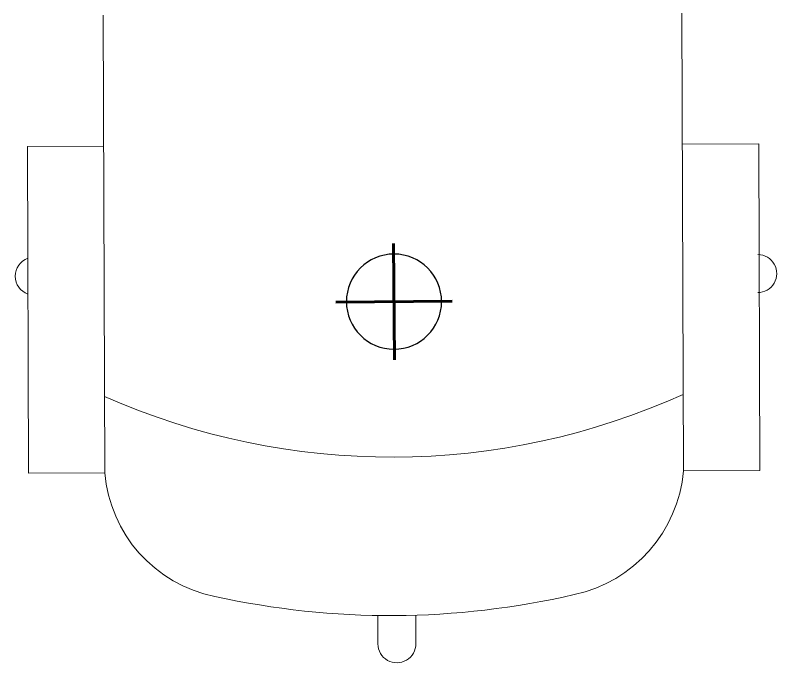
# Model space of a CAD drawing. Header units: millimetres. Extents: x -35117 to 70520, y -28859 to 27816.
# Drawn here: x -8955 to -8395, y 4383 to 4859 of the extents above; entities that cross this region are included whole.
import ezdxf

# ---------------------------------------------------------------- set-up
doc = ezdxf.new("R2010")
doc.units = ezdxf.units.MM
doc.layers.add('10001', color=7, linetype='Continuous')
doc.layers.add('Other', color=3, linetype='Continuous', lineweight=60)

# ---------------------------------------------------------------- blocks, each defined once
blk = doc.blocks.new('аотчвенлд')
for p, q in [((-11096.5, -41813.26), (-11096.5, -41898.74)), ((-11139.24, -41856), (-11053.76, -41856))]:
    blk.add_line(p, q)
at = {"layer": '10001', "color": 6}
blk.add_circle((-11096.5, -41856), 35, dxfattribs=at)

msp = doc.modelspace()

# ---------------------------------------------------------------- linework, layer by layer
at = {"layer": 'Other', "color": 251, "linetype": 'Continuous', "lineweight": 20}
for p, q in [((-8464.43, 4860.266), (-8463.234, 4523.765)), ((-8889.955, 4858.754), (-8888.76, 4522.253)), ((-8889.679, 4762.393), (-8945.672, 4762.194)), ((-8945.672, 4762.194), (-8944.819, 4522.054)), ((-8464.022, 4763.905), (-8408.028, 4764.104)), ((-8408.028, 4764.104), (-8407.175, 4523.964)), ((-8944.819, 4522.054), (-8888.76, 4522.253)), ((-8407.175, 4523.964), (-8463.234, 4523.765)), ((-8660.084, 4396.614), (-8660.18, 4417.632)), ((-8688.032, 4396.451), (-8688.127, 4417.413))]:
    msp.add_line(p, q, dxfattribs=at)
for centre, radius, start, end in [((-8408.711, 4668.79), 13.974, 269.72299, 89.72317), ((-8940.661, 4666.9), 13.974, 109.74013, 250.667), ((-8677.88, 5055.128), 521.31, 246.11506, 294.29031), ((-8788.022, 4530.536), 101.078, 184.70005, 258.73032), ((-8564.99, 4532.717), 102.149, 282.07622, 354.97238), ((-8678.836, 5015.332), 597.991, 257.548111, 283.06867), ((-8674.058, 4396.618), 13.974, 180.68395, 0.68413)]:
    msp.add_arc(centre, radius, start, end, dxfattribs=at)

# ---------------------------------------------------------------- block references
at = {"layer": 'Other', "color": 251, "linetype": 'Continuous', "lineweight": 20, "xscale": -1, "rotation": 180.4203292970566}
msp.add_blockref('аотчвенлд', (2727.102, -37125.302), dxfattribs=at)

doc.saveas('drawing.dxf')
